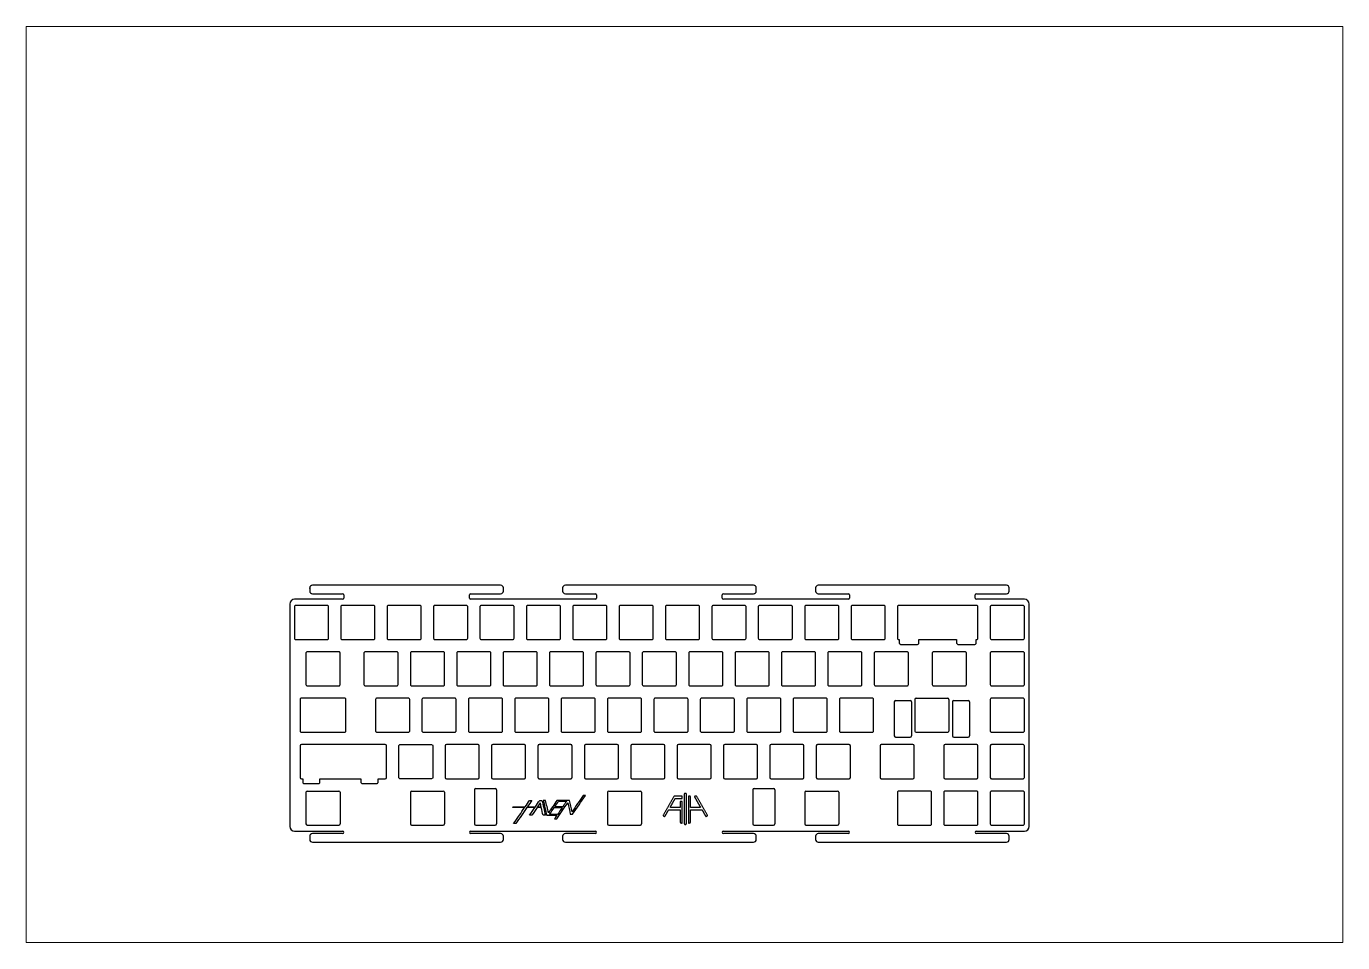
# Paper-space layout 'Layout1' of a CAD drawing. Header units: millimetres. Extents: x -25 to 410, y -9 to 294.
# The model-space entities are those that its viewports show. They can reach past a viewport. Long polylines and large blocks are cut down to what shows.
import ezdxf

# ---------------------------------------------------------------- set-up
doc = ezdxf.new("R2010")
doc.units = ezdxf.units.MM
doc.layers.add('Default', color=18, linetype='Continuous', true_color=0x000000)
doc.layers.add('Make2D$可见线$曲线', color=18, linetype='Continuous', true_color=0x000000)

msp = doc.modelspace()

# ---------------------------------------------------------------- linework, layer by layer
for p, q in [((12895.03, -691.68), (12908.03, -691.68)), ((12886.09, -693.18), (12886.09, -707.18)), ((12886.59, -692.68), (12892.59, -692.68)), ((12893.09, -693.18), (12893.09, -707.18)), ((12894.53, -692.18), (12894.53, -705.18)), ((12908.53, -692.18), (12908.53, -705.18)), ((12909.97, -693.18), (12909.97, -707.18)), ((12910.47, -692.68), (12916.47, -692.68)), ((12916.97, -693.18), (12916.97, -707.18)), ((12886.59, -707.68), (12892.59, -707.68)), ((12895.03, -705.68), (12908.03, -705.68)), ((12910.47, -707.68), (12916.47, -707.68)), ((12713.68, -729.28), (12713.68, -743.28)), ((12714.18, -728.78), (12722.18, -728.78)), ((12722.68, -729.28), (12722.68, -743.28)), ((12827.98, -729.28), (12827.98, -743.28)), ((12828.48, -728.78), (12836.48, -728.78)), ((12836.98, -729.28), (12836.98, -743.28)), ((12644.5, -730.28), (12644.5, -743.28)), ((12645, -729.78), (12658, -729.78)), ((12658.5, -730.28), (12658.5, -743.28)), ((12687.36, -730.28), (12687.36, -743.28)), ((12687.86, -729.78), (12700.86, -729.78)), ((12701.36, -730.28), (12701.36, -743.28)), ((12768.33, -730.28), (12768.33, -743.28)), ((12768.83, -729.78), (12781.83, -729.78)), ((12782.33, -730.28), (12782.33, -743.28)), ((12849.29, -730.28), (12849.29, -743.28)), ((12849.79, -729.78), (12862.79, -729.78)), ((12863.29, -730.28), (12863.29, -743.28)), ((12645, -743.78), (12658, -743.78)), ((12687.86, -743.78), (12700.86, -743.78)), ((12714.18, -743.78), (12722.18, -743.78)), ((12768.83, -743.78), (12781.83, -743.78)), ((12828.48, -743.78), (12836.48, -743.78)), ((12849.79, -743.78), (12862.79, -743.78))]:
    msp.add_line(p, q)
for centre, start, end in [((12895.03, -692.18), 90, 180), ((12908.03, -692.18), 0, 90), ((12886.59, -693.18), 90, 180), ((12892.59, -693.18), 0, 90), ((12910.47, -693.18), 90, 180), ((12916.47, -693.18), 0, 90), ((12886.59, -707.18), 180, 270), ((12892.59, -707.18), 270, 0), ((12895.03, -705.18), 180, 270), ((12908.03, -705.18), 270, 0), ((12910.47, -707.18), 180, 270), ((12916.47, -707.18), 270, 0), ((12714.18, -729.28), 90, 180), ((12722.18, -729.28), 0, 90), ((12828.48, -729.28), 90, 180), ((12836.48, -729.28), 0, 90), ((12645, -730.28), 90, 180), ((12658, -730.28), 0, 90), ((12687.86, -730.28), 90, 180), ((12700.86, -730.28), 0, 90), ((12768.83, -730.28), 90, 180), ((12781.83, -730.28), 0, 90), ((12849.79, -730.28), 90, 180), ((12862.79, -730.28), 0, 90), ((12645, -743.28), 180, 270), ((12658, -743.28), 270, 0), ((12687.86, -743.28), 180, 270), ((12700.86, -743.28), 270, 0), ((12714.18, -743.28), 180, 270), ((12722.18, -743.28), 270, 0), ((12768.83, -743.28), 180, 270), ((12781.83, -743.28), 270, 0), ((12828.48, -743.28), 180, 270), ((12836.48, -743.28), 270, 0), ((12849.79, -743.28), 180, 270), ((12862.79, -743.28), 270, 0)]:
    msp.add_arc(centre, 0.5, start, end)
at = {"layer": 'Default', "color": 0}
for p, q in [((12646.04, -646.73), (12646.04, -646.43)), ((12646.04, -646.43), (12646.04, -647.73)), ((12724.44, -645.33), (12647.14, -645.33)), ((12725.54, -646.73), (12725.54, -646.43)), ((12725.54, -647.73), (12725.54, -646.73)), ((12749.9, -646.43), (12749.9, -647.73)), ((12828.3, -645.33), (12751, -645.33)), ((12829.4, -646.73), (12829.4, -646.43)), ((12829.4, -647.73), (12829.4, -646.73)), ((12853.76, -646.43), (12853.76, -647.73)), ((12932.16, -645.33), (12854.86, -645.33)), ((12933.26, -646.73), (12933.26, -646.43)), ((12933.26, -647.73), (12933.26, -646.73)), ((12637.81, -653.08), (12637.81, -653.08)), ((12637.81, -653.08), (12637.81, -744.28)), ((12659.49, -651.08), (12639.81, -651.08)), ((12653.24, -653.58), (12640.24, -653.58)), ((12647.14, -648.83), (12656.89, -648.83)), ((12656.89, -648.83), (12659.49, -648.83)), ((12672.29, -653.58), (12659.29, -653.58)), ((12659.99, -649.33), (12659.99, -650.58)), ((12691.34, -653.58), (12678.34, -653.58)), ((12710.39, -653.58), (12697.39, -653.58)), ((12711.59, -650.58), (12711.59, -649.33)), ((12712.09, -648.83), (12714.69, -648.83)), ((12763.35, -651.08), (12712.09, -651.08)), ((12714.69, -648.83), (12724.44, -648.83)), ((12729.44, -653.58), (12716.44, -653.58)), ((12748.49, -653.58), (12735.49, -653.58)), ((12751, -648.83), (12760.75, -648.83)), ((12767.54, -653.58), (12754.54, -653.58)), ((12760.75, -648.83), (12763.35, -648.83)), ((12763.85, -649.33), (12763.85, -650.58)), ((12786.59, -653.58), (12773.59, -653.58)), ((12805.64, -653.58), (12792.64, -653.58)), ((12824.69, -653.58), (12811.69, -653.58)), ((12815.45, -650.58), (12815.45, -649.33)), ((12815.95, -648.83), (12818.55, -648.83)), ((12867.21, -651.08), (12815.95, -651.08)), ((12818.55, -648.83), (12828.3, -648.83)), ((12843.74, -653.58), (12830.74, -653.58)), ((12862.79, -653.58), (12849.79, -653.58)), ((12854.86, -648.83), (12864.61, -648.83)), ((12864.61, -648.83), (12867.21, -648.83)), ((12867.71, -649.33), (12867.71, -650.58)), ((12881.84, -653.58), (12868.84, -653.58)), ((12919.94, -653.58), (12887.89, -653.58)), ((12919.31, -650.58), (12919.31, -649.33)), ((12919.81, -648.83), (12922.41, -648.83)), ((12939.49, -651.08), (12919.81, -651.08)), ((12922.41, -648.83), (12932.16, -648.83)), ((12938.99, -653.58), (12925.99, -653.58)), ((12939.49, -651.08), (12939.49, -651.08)), ((12941.49, -744.28), (12941.49, -653.08)), ((12639.74, -654.08), (12639.74, -667.08)), ((12653.74, -667.08), (12653.74, -654.08)), ((12658.79, -654.08), (12658.79, -667.08)), ((12672.79, -667.08), (12672.79, -654.08)), ((12677.84, -654.08), (12677.84, -667.08)), ((12691.84, -667.08), (12691.84, -654.08)), ((12696.89, -654.08), (12696.89, -667.08)), ((12710.89, -667.08), (12710.89, -654.08)), ((12715.94, -654.08), (12715.94, -667.08)), ((12729.94, -667.08), (12729.94, -654.08)), ((12734.99, -654.08), (12734.99, -667.08)), ((12748.99, -667.08), (12748.99, -654.08)), ((12754.04, -654.08), (12754.04, -667.08)), ((12768.04, -667.08), (12768.04, -654.08)), ((12773.09, -654.08), (12773.09, -667.08)), ((12787.09, -667.08), (12787.09, -654.08)), ((12792.14, -654.08), (12792.14, -667.08)), ((12806.14, -667.08), (12806.14, -654.08)), ((12811.19, -654.08), (12811.19, -667.08)), ((12825.19, -667.08), (12825.19, -654.08)), ((12830.24, -654.08), (12830.24, -667.08)), ((12844.24, -667.08), (12844.24, -654.08)), ((12849.29, -654.08), (12849.29, -667.08)), ((12863.29, -667.08), (12863.29, -654.08)), ((12868.34, -654.08), (12868.34, -667.08)), ((12882.34, -667.08), (12882.34, -654.08)), ((12887.39, -654.08), (12887.39, -667.08)), ((12920.44, -667.08), (12920.44, -654.08)), ((12925.49, -654.08), (12925.49, -667.08)), ((12939.49, -667.08), (12939.49, -654.08)), ((12640.24, -667.58), (12653.24, -667.58)), ((12659.29, -667.58), (12672.29, -667.58)), ((12678.34, -667.58), (12691.34, -667.58)), ((12697.39, -667.58), (12710.39, -667.58)), ((12716.44, -667.58), (12729.44, -667.58)), ((12735.49, -667.58), (12748.49, -667.58)), ((12754.54, -667.58), (12767.54, -667.58)), ((12773.59, -667.58), (12786.59, -667.58)), ((12792.64, -667.58), (12805.64, -667.58)), ((12811.69, -667.58), (12824.69, -667.58)), ((12830.74, -667.58), (12843.74, -667.58)), ((12849.79, -667.58), (12862.79, -667.58)), ((12868.84, -667.58), (12881.84, -667.58)), ((12888.64, -669.58), (12895.64, -669.58)), ((12912.19, -669.58), (12919.19, -669.58)), ((12925.99, -667.58), (12938.99, -667.58)), ((12644.5, -673.13), (12644.5, -686.13)), ((12658, -672.63), (12645, -672.63)), ((12658.5, -686.13), (12658.5, -673.13)), ((12668.31, -673.13), (12668.31, -686.13)), ((12681.81, -672.63), (12668.81, -672.63)), ((12682.31, -686.13), (12682.31, -673.13)), ((12687.36, -673.13), (12687.36, -686.13)), ((12700.86, -672.63), (12687.86, -672.63)), ((12701.36, -686.13), (12701.36, -673.13)), ((12706.41, -673.13), (12706.41, -686.13)), ((12719.91, -672.63), (12706.91, -672.63)), ((12720.41, -686.13), (12720.41, -673.13)), ((12725.46, -673.13), (12725.46, -686.13)), ((12738.96, -672.63), (12725.96, -672.63)), ((12739.46, -686.13), (12739.46, -673.13)), ((12744.51, -673.13), (12744.51, -686.13)), ((12758.01, -672.63), (12745.01, -672.63)), ((12758.51, -686.13), (12758.51, -673.13)), ((12763.56, -673.13), (12763.56, -686.13)), ((12777.06, -672.63), (12764.06, -672.63)), ((12777.56, -686.13), (12777.56, -673.13)), ((12782.61, -673.13), (12782.61, -686.13)), ((12796.11, -672.63), (12783.11, -672.63)), ((12796.61, -686.13), (12796.61, -673.13)), ((12801.66, -673.13), (12801.66, -686.13)), ((12815.16, -672.63), (12802.16, -672.63)), ((12815.66, -686.13), (12815.66, -673.13)), ((12820.71, -673.13), (12820.71, -686.13)), ((12834.21, -672.63), (12821.21, -672.63)), ((12834.71, -686.13), (12834.71, -673.13)), ((12839.76, -673.13), (12839.76, -686.13)), ((12853.26, -672.63), (12840.26, -672.63)), ((12853.76, -686.13), (12853.76, -673.13)), ((12858.81, -673.13), (12858.81, -686.13)), ((12872.31, -672.63), (12859.31, -672.63)), ((12872.81, -686.13), (12872.81, -673.13)), ((12877.86, -673.13), (12877.86, -686.13)), ((12891.36, -672.63), (12878.36, -672.63)), ((12891.86, -686.13), (12891.86, -673.13)), ((12901.68, -673.13), (12901.68, -686.13)), ((12915.18, -672.63), (12902.18, -672.63)), ((12915.68, -686.13), (12915.68, -673.13)), ((12925.49, -673.13), (12925.49, -686.13)), ((12938.99, -672.63), (12925.99, -672.63)), ((12939.49, -686.13), (12939.49, -673.13)), ((12660.38, -691.68), (12642.62, -691.68)), ((12645, -686.63), (12658, -686.63)), ((12668.81, -686.63), (12681.81, -686.63)), ((12686.58, -691.68), (12673.58, -691.68)), ((12687.86, -686.63), (12700.86, -686.63)), ((12705.63, -691.68), (12692.63, -691.68)), ((12706.91, -686.63), (12719.91, -686.63)), ((12724.68, -691.68), (12711.68, -691.68)), ((12725.96, -686.63), (12738.96, -686.63)), ((12743.73, -691.68), (12730.73, -691.68)), ((12745.01, -686.63), (12758.01, -686.63)), ((12762.78, -691.68), (12749.78, -691.68)), ((12764.06, -686.63), (12777.06, -686.63)), ((12781.83, -691.68), (12768.83, -691.68)), ((12783.11, -686.63), (12796.11, -686.63)), ((12800.88, -691.68), (12787.88, -691.68)), ((12802.16, -686.63), (12815.16, -686.63)), ((12819.93, -691.68), (12806.93, -691.68)), ((12821.21, -686.63), (12834.21, -686.63)), ((12838.98, -691.68), (12825.98, -691.68)), ((12840.26, -686.63), (12853.26, -686.63)), ((12858.03, -691.68), (12845.03, -691.68)), ((12859.31, -686.63), (12872.31, -686.63)), ((12877.08, -691.68), (12864.08, -691.68)), ((12878.36, -686.63), (12891.36, -686.63)), ((12902.18, -686.63), (12915.18, -686.63)), ((12925.99, -686.63), (12938.99, -686.63)), ((12938.99, -691.68), (12925.99, -691.68)), ((12642.12, -692.18), (12642.12, -705.18)), ((12660.88, -705.18), (12660.88, -692.18)), ((12673.08, -692.18), (12673.08, -705.18)), ((12687.08, -705.18), (12687.08, -692.18)), ((12692.13, -692.18), (12692.13, -705.18)), ((12706.13, -705.18), (12706.13, -692.18)), ((12711.18, -692.18), (12711.18, -705.18)), ((12725.18, -705.18), (12725.18, -692.18)), ((12730.23, -692.18), (12730.23, -705.18)), ((12744.23, -705.18), (12744.23, -692.18)), ((12749.28, -692.18), (12749.28, -705.18)), ((12763.28, -705.18), (12763.28, -692.18)), ((12768.33, -692.18), (12768.33, -705.18)), ((12782.33, -705.18), (12782.33, -692.18)), ((12787.38, -692.18), (12787.38, -705.18)), ((12801.38, -705.18), (12801.38, -692.18)), ((12806.43, -692.18), (12806.43, -705.18)), ((12820.43, -705.18), (12820.43, -692.18)), ((12825.48, -692.18), (12825.48, -705.18)), ((12839.48, -705.18), (12839.48, -692.18)), ((12844.53, -692.18), (12844.53, -705.18)), ((12858.53, -705.18), (12858.53, -692.18)), ((12863.58, -692.18), (12863.58, -705.18)), ((12877.58, -705.18), (12877.58, -692.18)), ((12925.49, -692.18), (12925.49, -705.18)), ((12939.49, -705.18), (12939.49, -692.18)), ((12642.62, -705.68), (12660.38, -705.68)), ((12673.58, -705.68), (12686.58, -705.68)), ((12692.63, -705.68), (12705.63, -705.68)), ((12711.68, -705.68), (12724.68, -705.68)), ((12730.73, -705.68), (12743.73, -705.68)), ((12749.78, -705.68), (12762.78, -705.68)), ((12768.83, -705.68), (12781.83, -705.68)), ((12787.88, -705.68), (12800.88, -705.68)), ((12806.93, -705.68), (12819.93, -705.68)), ((12825.98, -705.68), (12838.98, -705.68)), ((12845.03, -705.68), (12858.03, -705.68)), ((12864.08, -705.68), (12877.08, -705.68)), ((12925.99, -705.68), (12938.99, -705.68)), ((12642.12, -711.23), (12642.12, -724.23)), ((12677.05, -710.73), (12642.62, -710.73)), ((12677.55, -724.23), (12677.55, -711.23)), ((12682.6, -724.23), (12682.6, -711.23)), ((12683.1, -710.73), (12696.1, -710.73)), ((12696.6, -711.23), (12696.6, -724.23)), ((12701.65, -711.23), (12701.65, -724.23)), ((12715.15, -710.73), (12702.15, -710.73)), ((12715.65, -724.23), (12715.65, -711.23)), ((12720.7, -711.23), (12720.7, -724.23)), ((12734.2, -710.73), (12721.2, -710.73)), ((12734.7, -724.23), (12734.7, -711.23)), ((12739.75, -711.23), (12739.75, -724.23)), ((12753.25, -710.73), (12740.25, -710.73)), ((12753.75, -724.23), (12753.75, -711.23)), ((12758.8, -711.23), (12758.8, -724.23)), ((12772.3, -710.73), (12759.3, -710.73)), ((12772.8, -724.23), (12772.8, -711.23)), ((12777.85, -711.23), (12777.85, -724.23)), ((12791.35, -710.73), (12778.35, -710.73)), ((12791.85, -724.23), (12791.85, -711.23)), ((12796.9, -711.23), (12796.9, -724.23)), ((12810.4, -710.73), (12797.4, -710.73)), ((12810.9, -724.23), (12810.9, -711.23)), ((12815.95, -711.23), (12815.95, -724.23)), ((12829.45, -710.73), (12816.45, -710.73)), ((12829.95, -724.23), (12829.95, -711.23)), ((12835, -711.23), (12835, -724.23)), ((12848.5, -710.73), (12835.5, -710.73)), ((12849, -724.23), (12849, -711.23)), ((12854.05, -711.23), (12854.05, -724.23)), ((12867.55, -710.73), (12854.55, -710.73)), ((12868.05, -724.23), (12868.05, -711.23)), ((12880.25, -711.23), (12880.25, -724.23)), ((12893.75, -710.73), (12880.75, -710.73)), ((12894.25, -724.23), (12894.25, -711.23)), ((12906.44, -711.23), (12906.44, -724.23)), ((12919.94, -710.73), (12906.94, -710.73)), ((12920.44, -724.23), (12920.44, -711.23)), ((12925.49, -711.23), (12925.49, -724.23)), ((12938.99, -710.73), (12925.99, -710.73)), ((12939.49, -724.23), (12939.49, -711.23)), ((12643.71, -726.73), (12649.71, -726.73)), ((12667.58, -726.73), (12673.58, -726.73)), ((12696.1, -724.73), (12683.1, -724.73)), ((12702.15, -724.73), (12715.15, -724.73)), ((12721.2, -724.73), (12734.2, -724.73)), ((12740.25, -724.73), (12753.25, -724.73)), ((12759.3, -724.73), (12772.3, -724.73)), ((12778.35, -724.73), (12791.35, -724.73)), ((12797.4, -724.73), (12810.4, -724.73)), ((12816.45, -724.73), (12829.45, -724.73)), ((12835.5, -724.73), (12848.5, -724.73)), ((12854.55, -724.73), (12867.55, -724.73)), ((12880.75, -724.73), (12893.75, -724.73)), ((12906.94, -724.73), (12919.94, -724.73)), ((12925.99, -724.73), (12938.99, -724.73)), ((12887.39, -730.28), (12887.39, -743.28)), ((12900.89, -729.78), (12887.89, -729.78)), ((12901.39, -743.28), (12901.39, -730.28)), ((12906.44, -730.28), (12906.44, -743.28)), ((12919.94, -729.78), (12906.94, -729.78)), ((12920.44, -743.28), (12920.44, -730.28)), ((12925.49, -730.28), (12925.49, -743.28)), ((12938.99, -729.78), (12925.99, -729.78)), ((12939.49, -743.28), (12939.49, -730.28)), ((12887.89, -743.78), (12900.89, -743.78)), ((12906.94, -743.78), (12919.94, -743.78)), ((12925.99, -743.78), (12938.99, -743.78)), ((12941.49, -744.28), (12941.49, -744.28)), ((12639.81, -746.28), (12639.81, -746.28)), ((12639.81, -746.28), (12644.69, -746.28)), ((12644.69, -746.28), (12659.49, -746.28)), ((12646.04, -748.38), (12646.04, -749.68)), ((12659.49, -747.28), (12647.14, -747.28)), ((12647.14, -750.78), (12724.44, -750.78)), ((12712.09, -746.28), (12763.35, -746.28)), ((12724.44, -747.28), (12712.09, -747.28)), ((12725.54, -749.68), (12725.54, -748.38)), ((12749.9, -748.38), (12749.9, -749.68)), ((12763.35, -747.28), (12751, -747.28)), ((12751, -750.78), (12828.3, -750.78)), ((12815.95, -746.28), (12867.21, -746.28)), ((12828.3, -747.28), (12815.95, -747.28)), ((12829.4, -749.68), (12829.4, -748.38)), ((12853.76, -748.38), (12853.76, -749.68)), ((12867.21, -747.28), (12854.86, -747.28)), ((12854.86, -750.78), (12932.16, -750.78)), ((12919.81, -746.28), (12939.49, -746.28)), ((12932.16, -747.28), (12919.81, -747.28)), ((12933.26, -749.68), (12933.26, -748.38))]:
    msp.add_line(p, q, dxfattribs=at)
for points in [[(12640.24, -653.58), (12640.24, -653.58, 0.414214), (12639.74, -654.08)], [(12653.74, -654.08), (12653.74, -654.08, 0.414214), (12653.24, -653.58)], [(12659.29, -653.58), (12659.29, -653.58, 0.414214), (12658.79, -654.08)], [(12672.79, -654.08), (12672.79, -654.08, 0.414214), (12672.29, -653.58)], [(12678.34, -653.58), (12678.34, -653.58, 0.414214), (12677.84, -654.08)], [(12691.84, -654.08), (12691.84, -654.08, 0.414214), (12691.34, -653.58)], [(12697.39, -653.58), (12697.39, -653.58, 0.414214), (12696.89, -654.08)], [(12710.89, -654.08), (12710.89, -654.08, 0.414214), (12710.39, -653.58)], [(12716.44, -653.58), (12716.44, -653.58, 0.414214), (12715.94, -654.08)], [(12729.94, -654.08), (12729.94, -654.08, 0.414214), (12729.44, -653.58)], [(12735.49, -653.58), (12735.49, -653.58, 0.414214), (12734.99, -654.08)], [(12748.99, -654.08), (12748.99, -654.08, 0.414214), (12748.49, -653.58)], [(12754.54, -653.58), (12754.54, -653.58, 0.414214), (12754.04, -654.08)], [(12768.04, -654.08), (12768.04, -654.08, 0.414214), (12767.54, -653.58)], [(12773.59, -653.58), (12773.59, -653.58, 0.414214), (12773.09, -654.08)], [(12787.09, -654.08), (12787.09, -654.08, 0.414214), (12786.59, -653.58)], [(12792.64, -653.58), (12792.64, -653.58, 0.414214), (12792.14, -654.08)], [(12806.14, -654.08), (12806.14, -654.08, 0.414214), (12805.64, -653.58)], [(12811.69, -653.58), (12811.69, -653.58, 0.414214), (12811.19, -654.08)], [(12825.19, -654.08), (12825.19, -654.08, 0.414214), (12824.69, -653.58)], [(12830.74, -653.58), (12830.74, -653.58, 0.414214), (12830.24, -654.08)], [(12844.24, -654.08), (12844.24, -654.08, 0.414214), (12843.74, -653.58)], [(12849.79, -653.58), (12849.79, -653.58, 0.414214), (12849.29, -654.08)], [(12863.29, -654.08), (12863.29, -654.08, 0.414214), (12862.79, -653.58)], [(12868.84, -653.58), (12868.84, -653.58, 0.414214), (12868.34, -654.08)], [(12882.34, -654.08), (12882.34, -654.08, 0.414214), (12881.84, -653.58)], [(12887.89, -653.58), (12887.89, -653.58, 0.414214), (12887.39, -654.08)], [(12920.44, -654.08), (12920.44, -654.08, 0.414214), (12919.94, -653.58)], [(12925.99, -653.58), (12925.99, -653.58, 0.414214), (12925.49, -654.08)], [(12939.49, -654.08), (12939.49, -654.08, 0.414214), (12938.99, -653.58)], [(12639.74, -667.08), (12639.74, -667.08, 0.414214), (12640.24, -667.58)], [(12653.24, -667.58), (12653.24, -667.58, 0.414214), (12653.74, -667.08)], [(12658.79, -667.08), (12658.79, -667.08, 0.414214), (12659.29, -667.58)], [(12672.29, -667.58), (12672.29, -667.58, 0.414214), (12672.79, -667.08)], [(12677.84, -667.08), (12677.84, -667.08, 0.414214), (12678.34, -667.58)], [(12691.34, -667.58), (12691.34, -667.58, 0.414214), (12691.84, -667.08)], [(12696.89, -667.08), (12696.89, -667.08, 0.414214), (12697.39, -667.58)], [(12710.39, -667.58), (12710.39, -667.58, 0.414214), (12710.89, -667.08)], [(12715.94, -667.08), (12715.94, -667.08, 0.414214), (12716.44, -667.58)], [(12729.44, -667.58), (12729.44, -667.58, 0.414214), (12729.94, -667.08)], [(12734.99, -667.08), (12734.99, -667.08, 0.414214), (12735.49, -667.58)], [(12748.49, -667.58), (12748.49, -667.58, 0.414214), (12748.99, -667.08)], [(12754.04, -667.08), (12754.04, -667.08, 0.414214), (12754.54, -667.58)], [(12767.54, -667.58), (12767.54, -667.58, 0.414214), (12768.04, -667.08)], [(12773.09, -667.08), (12773.09, -667.08, 0.414214), (12773.59, -667.58)], [(12786.59, -667.58), (12786.59, -667.58, 0.414214), (12787.09, -667.08)], [(12792.14, -667.08), (12792.14, -667.08, 0.414214), (12792.64, -667.58)], [(12805.64, -667.58), (12805.64, -667.58, 0.414214), (12806.14, -667.08)], [(12811.19, -667.08), (12811.19, -667.08, 0.414214), (12811.69, -667.58)], [(12824.69, -667.58), (12824.69, -667.58, 0.414214), (12825.19, -667.08)], [(12830.24, -667.08), (12830.24, -667.08, 0.414214), (12830.74, -667.58)], [(12843.74, -667.58), (12843.74, -667.58, 0.414214), (12844.24, -667.08)], [(12849.29, -667.08), (12849.29, -667.08, 0.414214), (12849.79, -667.58)], [(12862.79, -667.58), (12862.79, -667.58, 0.414214), (12863.29, -667.08)], [(12868.34, -667.08), (12868.34, -667.08, 0.414214), (12868.84, -667.58)], [(12881.84, -667.58), (12881.84, -667.58, 0.414214), (12882.34, -667.08)], [(12887.39, -667.08), (12887.39, -667.08, 0.414214), (12887.89, -667.58)], [(12888.14, -669.08), (12888.14, -669.08, 0.414214), (12888.64, -669.58)], [(12895.64, -669.58), (12895.64, -669.58, 0.414214), (12896.14, -669.08)], [(12911.69, -669.08), (12911.69, -669.08, 0.414214), (12912.19, -669.58)], [(12919.19, -669.58), (12919.19, -669.58, 0.414214), (12919.69, -669.08)], [(12919.94, -667.58), (12919.94, -667.58, 0.414214), (12920.44, -667.08)], [(12925.49, -667.08), (12925.49, -667.08, 0.414214), (12925.99, -667.58)], [(12938.99, -667.58), (12938.99, -667.58, 0.414214), (12939.49, -667.08)], [(12645, -672.63), (12645, -672.63, 0.414214), (12644.5, -673.13)], [(12658.5, -673.13), (12658.5, -673.13, 0.414214), (12658, -672.63)], [(12668.81, -672.63), (12668.81, -672.63, 0.414214), (12668.31, -673.13)], [(12682.31, -673.13), (12682.31, -673.13, 0.414214), (12681.81, -672.63)], [(12687.86, -672.63), (12687.86, -672.63, 0.414214), (12687.36, -673.13)], [(12701.36, -673.13), (12701.36, -673.13, 0.414214), (12700.86, -672.63)], [(12706.91, -672.63), (12706.91, -672.63, 0.414214), (12706.41, -673.13)], [(12720.41, -673.13), (12720.41, -673.13, 0.414214), (12719.91, -672.63)], [(12725.96, -672.63), (12725.96, -672.63, 0.414214), (12725.46, -673.13)], [(12739.46, -673.13), (12739.46, -673.13, 0.414214), (12738.96, -672.63)], [(12745.01, -672.63), (12745.01, -672.63, 0.414214), (12744.51, -673.13)], [(12758.51, -673.13), (12758.51, -673.13, 0.414214), (12758.01, -672.63)], [(12764.06, -672.63), (12764.06, -672.63, 0.414214), (12763.56, -673.13)], [(12777.56, -673.13), (12777.56, -673.13, 0.414214), (12777.06, -672.63)], [(12783.11, -672.63), (12783.11, -672.63, 0.414214), (12782.61, -673.13)], [(12796.61, -673.13), (12796.61, -673.13, 0.414214), (12796.11, -672.63)], [(12802.16, -672.63), (12802.16, -672.63, 0.414214), (12801.66, -673.13)], [(12815.66, -673.13), (12815.66, -673.13, 0.414214), (12815.16, -672.63)], [(12821.21, -672.63), (12821.21, -672.63, 0.414214), (12820.71, -673.13)], [(12834.71, -673.13), (12834.71, -673.13, 0.414214), (12834.21, -672.63)], [(12840.26, -672.63), (12840.26, -672.63, 0.414214), (12839.76, -673.13)], [(12853.76, -673.13), (12853.76, -673.13, 0.414214), (12853.26, -672.63)], [(12859.31, -672.63), (12859.31, -672.63, 0.414214), (12858.81, -673.13)], [(12872.81, -673.13), (12872.81, -673.13, 0.414214), (12872.31, -672.63)], [(12878.36, -672.63), (12878.36, -672.63, 0.414214), (12877.86, -673.13)], [(12891.86, -673.13), (12891.86, -673.13, 0.414214), (12891.36, -672.63)], [(12902.18, -672.63), (12902.18, -672.63, 0.414214), (12901.68, -673.13)], [(12915.68, -673.13), (12915.68, -673.13, 0.414214), (12915.18, -672.63)], [(12925.99, -672.63), (12925.99, -672.63, 0.414214), (12925.49, -673.13)], [(12939.49, -673.13), (12939.49, -673.13, 0.414214), (12938.99, -672.63)], [(12644.5, -686.13), (12644.5, -686.13, 0.414214), (12645, -686.63)], [(12658, -686.63), (12658, -686.63, 0.414214), (12658.5, -686.13)], [(12668.31, -686.13), (12668.31, -686.13, 0.414214), (12668.81, -686.63)], [(12681.81, -686.63), (12681.81, -686.63, 0.414214), (12682.31, -686.13)], [(12687.36, -686.13), (12687.36, -686.13, 0.414214), (12687.86, -686.63)], [(12700.86, -686.63), (12700.86, -686.63, 0.414214), (12701.36, -686.13)], [(12706.41, -686.13), (12706.41, -686.13, 0.414214), (12706.91, -686.63)], [(12719.91, -686.63), (12719.91, -686.63, 0.414214), (12720.41, -686.13)], [(12725.46, -686.13), (12725.46, -686.13, 0.414214), (12725.96, -686.63)], [(12738.96, -686.63), (12738.96, -686.63, 0.414214), (12739.46, -686.13)], [(12744.51, -686.13), (12744.51, -686.13, 0.414214), (12745.01, -686.63)], [(12758.01, -686.63), (12758.01, -686.63, 0.414214), (12758.51, -686.13)], [(12763.56, -686.13), (12763.56, -686.13, 0.414214), (12764.06, -686.63)], [(12777.06, -686.63), (12777.06, -686.63, 0.414214), (12777.56, -686.13)], [(12782.61, -686.13), (12782.61, -686.13, 0.414214), (12783.11, -686.63)], [(12796.11, -686.63), (12796.11, -686.63, 0.414214), (12796.61, -686.13)], [(12801.66, -686.13), (12801.66, -686.13, 0.414214), (12802.16, -686.63)], [(12815.16, -686.63), (12815.16, -686.63, 0.414214), (12815.66, -686.13)], [(12820.71, -686.13), (12820.71, -686.13, 0.414214), (12821.21, -686.63)], [(12834.21, -686.63), (12834.21, -686.63, 0.414214), (12834.71, -686.13)], [(12839.76, -686.13), (12839.76, -686.13, 0.414214), (12840.26, -686.63)], [(12853.26, -686.63), (12853.26, -686.63, 0.414214), (12853.76, -686.13)], [(12858.81, -686.13), (12858.81, -686.13, 0.414214), (12859.31, -686.63)], [(12872.31, -686.63), (12872.31, -686.63, 0.414214), (12872.81, -686.13)], [(12877.86, -686.13), (12877.86, -686.13, 0.414214), (12878.36, -686.63)], [(12891.36, -686.63), (12891.36, -686.63, 0.414214), (12891.86, -686.13)], [(12901.68, -686.13), (12901.68, -686.13, 0.414214), (12902.18, -686.63)], [(12915.18, -686.63), (12915.18, -686.63, 0.414214), (12915.68, -686.13)], [(12925.49, -686.13), (12925.49, -686.13, 0.414214), (12925.99, -686.63)], [(12938.99, -686.63), (12938.99, -686.63, 0.414214), (12939.49, -686.13)], [(12642.62, -691.68), (12642.62, -691.68, 0.414214), (12642.12, -692.18)], [(12660.88, -692.18), (12660.88, -692.18, 0.414214), (12660.38, -691.68)], [(12673.58, -691.68), (12673.58, -691.68, 0.414214), (12673.08, -692.18)], [(12687.08, -692.18), (12687.08, -692.18, 0.414214), (12686.58, -691.68)], [(12692.63, -691.68), (12692.63, -691.68, 0.414214), (12692.13, -692.18)], [(12706.13, -692.18), (12706.13, -692.18, 0.414214), (12705.63, -691.68)], [(12711.68, -691.68), (12711.68, -691.68, 0.414214), (12711.18, -692.18)], [(12725.18, -692.18), (12725.18, -692.18, 0.414214), (12724.68, -691.68)], [(12730.73, -691.68), (12730.73, -691.68, 0.414214), (12730.23, -692.18)], [(12744.23, -692.18), (12744.23, -692.18, 0.414214), (12743.73, -691.68)], [(12749.78, -691.68), (12749.78, -691.68, 0.414214), (12749.28, -692.18)], [(12763.28, -692.18), (12763.28, -692.18, 0.414214), (12762.78, -691.68)], [(12768.83, -691.68), (12768.83, -691.68, 0.414214), (12768.33, -692.18)], [(12782.33, -692.18), (12782.33, -692.18, 0.414214), (12781.83, -691.68)], [(12787.88, -691.68), (12787.88, -691.68, 0.414214), (12787.38, -692.18)], [(12801.38, -692.18), (12801.38, -692.18, 0.414214), (12800.88, -691.68)], [(12806.93, -691.68), (12806.93, -691.68, 0.414214), (12806.43, -692.18)], [(12820.43, -692.18), (12820.43, -692.18, 0.414214), (12819.93, -691.68)], [(12825.98, -691.68), (12825.98, -691.68, 0.414214), (12825.48, -692.18)], [(12839.48, -692.18), (12839.48, -692.18, 0.414214), (12838.98, -691.68)], [(12845.03, -691.68), (12845.03, -691.68, 0.414214), (12844.53, -692.18)], [(12858.53, -692.18), (12858.53, -692.18, 0.414214), (12858.03, -691.68)], [(12864.08, -691.68), (12864.08, -691.68, 0.414214), (12863.58, -692.18)], [(12877.58, -692.18), (12877.58, -692.18, 0.414214), (12877.08, -691.68)], [(12925.99, -691.68), (12925.99, -691.68, 0.414214), (12925.49, -692.18)], [(12939.49, -692.18), (12939.49, -692.18, 0.414214), (12938.99, -691.68)], [(12642.12, -705.18), (12642.12, -705.18, 0.414214), (12642.62, -705.68)], [(12660.38, -705.68), (12660.38, -705.68, 0.414214), (12660.88, -705.18)], [(12673.08, -705.18), (12673.08, -705.18, 0.414214), (12673.58, -705.68)], [(12686.58, -705.68), (12686.58, -705.68, 0.414214), (12687.08, -705.18)], [(12692.13, -705.18), (12692.13, -705.18, 0.414214), (12692.63, -705.68)], [(12705.63, -705.68), (12705.63, -705.68, 0.414214), (12706.13, -705.18)], [(12711.18, -705.18), (12711.18, -705.18, 0.414214), (12711.68, -705.68)], [(12724.68, -705.68), (12724.68, -705.68, 0.414214), (12725.18, -705.18)], [(12730.23, -705.18), (12730.23, -705.18, 0.414214), (12730.73, -705.68)], [(12743.73, -705.68), (12743.73, -705.68, 0.414214), (12744.23, -705.18)], [(12749.28, -705.18), (12749.28, -705.18, 0.414214), (12749.78, -705.68)], [(12762.78, -705.68), (12762.78, -705.68, 0.414214), (12763.28, -705.18)], [(12768.33, -705.18), (12768.33, -705.18, 0.414214), (12768.83, -705.68)], [(12781.83, -705.68), (12781.83, -705.68, 0.414214), (12782.33, -705.18)], [(12787.38, -705.18), (12787.38, -705.18, 0.414214), (12787.88, -705.68)], [(12800.88, -705.68), (12800.88, -705.68, 0.414214), (12801.38, -705.18)], [(12806.43, -705.18), (12806.43, -705.18, 0.414214), (12806.93, -705.68)], [(12819.93, -705.68), (12819.93, -705.68, 0.414214), (12820.43, -705.18)], [(12825.48, -705.18), (12825.48, -705.18, 0.414214), (12825.98, -705.68)], [(12838.98, -705.68), (12838.98, -705.68, 0.414214), (12839.48, -705.18)], [(12844.53, -705.18), (12844.53, -705.18, 0.414214), (12845.03, -705.68)], [(12858.03, -705.68), (12858.03, -705.68, 0.414214), (12858.53, -705.18)], [(12863.58, -705.18), (12863.58, -705.18, 0.414214), (12864.08, -705.68)], [(12877.08, -705.68), (12877.08, -705.68, 0.414214), (12877.58, -705.18)], [(12925.49, -705.18), (12925.49, -705.18, 0.414214), (12925.99, -705.68)], [(12938.99, -705.68), (12938.99, -705.68, 0.414214), (12939.49, -705.18)], [(12642.62, -710.73), (12642.62, -710.73, 0.414214), (12642.12, -711.23)], [(12677.55, -711.23), (12677.55, -711.23, 0.414214), (12677.05, -710.73)], [(12682.6, -711.23), (12682.6, -711.23, -0.414214), (12683.1, -710.73)], [(12696.1, -710.73), (12696.1, -710.73, -0.414214), (12696.6, -711.23)], [(12702.15, -710.73), (12702.15, -710.73, 0.414214), (12701.65, -711.23)], [(12715.65, -711.23), (12715.65, -711.23, 0.414214), (12715.15, -710.73)], [(12721.2, -710.73), (12721.2, -710.73, 0.414214), (12720.7, -711.23)], [(12734.7, -711.23), (12734.7, -711.23, 0.414214), (12734.2, -710.73)], [(12740.25, -710.73), (12740.25, -710.73, 0.414214), (12739.75, -711.23)], [(12753.75, -711.23), (12753.75, -711.23, 0.414214), (12753.25, -710.73)], [(12759.3, -710.73), (12759.3, -710.73, 0.414214), (12758.8, -711.23)], [(12772.8, -711.23), (12772.8, -711.23, 0.414214), (12772.3, -710.73)], [(12778.35, -710.73), (12778.35, -710.73, 0.414214), (12777.85, -711.23)], [(12791.85, -711.23), (12791.85, -711.23, 0.414214), (12791.35, -710.73)], [(12797.4, -710.73), (12797.4, -710.73, 0.414214), (12796.9, -711.23)], [(12810.9, -711.23), (12810.9, -711.23, 0.414214), (12810.4, -710.73)], [(12816.45, -710.73), (12816.45, -710.73, 0.414214), (12815.95, -711.23)], [(12829.95, -711.23), (12829.95, -711.23, 0.414214), (12829.45, -710.73)], [(12835.5, -710.73), (12835.5, -710.73, 0.414214), (12835, -711.23)], [(12849, -711.23), (12849, -711.23, 0.414214), (12848.5, -710.73)], [(12854.55, -710.73), (12854.55, -710.73, 0.414214), (12854.05, -711.23)], [(12868.05, -711.23), (12868.05, -711.23, 0.414214), (12867.55, -710.73)], [(12880.75, -710.73), (12880.75, -710.73, 0.414214), (12880.25, -711.23)], [(12894.25, -711.23), (12894.25, -711.23, 0.414214), (12893.75, -710.73)], [(12906.94, -710.73), (12906.94, -710.73, 0.414214), (12906.44, -711.23)], [(12920.44, -711.23), (12920.44, -711.23, 0.414214), (12919.94, -710.73)], [(12925.99, -710.73), (12925.99, -710.73, 0.414214), (12925.49, -711.23)], [(12939.49, -711.23), (12939.49, -711.23, 0.414214), (12938.99, -710.73)], [(12642.12, -724.23), (12642.12, -724.23, 0.414214), (12642.62, -724.73)], [(12677.05, -724.73), (12677.05, -724.73, 0.414214), (12677.55, -724.23)], [(12683.1, -724.73), (12683.1, -724.73, -0.414214), (12682.6, -724.23)], [(12696.6, -724.23), (12696.6, -724.23, -0.414214), (12696.1, -724.73)], [(12701.65, -724.23), (12701.65, -724.23, 0.414214), (12702.15, -724.73)], [(12715.15, -724.73), (12715.15, -724.73, 0.414214), (12715.65, -724.23)], [(12720.7, -724.23), (12720.7, -724.23, 0.414214), (12721.2, -724.73)], [(12734.2, -724.73), (12734.2, -724.73, 0.414214), (12734.7, -724.23)], [(12739.75, -724.23), (12739.75, -724.23, 0.414214), (12740.25, -724.73)], [(12753.25, -724.73), (12753.25, -724.73, 0.414214), (12753.75, -724.23)], [(12758.8, -724.23), (12758.8, -724.23, 0.414214), (12759.3, -724.73)], [(12772.3, -724.73), (12772.3, -724.73, 0.414214), (12772.8, -724.23)], [(12777.85, -724.23), (12777.85, -724.23, 0.414214), (12778.35, -724.73)], [(12791.35, -724.73), (12791.35, -724.73, 0.414214), (12791.85, -724.23)], [(12796.9, -724.23), (12796.9, -724.23, 0.414214), (12797.4, -724.73)], [(12810.4, -724.73), (12810.4, -724.73, 0.414214), (12810.9, -724.23)], [(12815.95, -724.23), (12815.95, -724.23, 0.414214), (12816.45, -724.73)], [(12829.45, -724.73), (12829.45, -724.73, 0.414214), (12829.95, -724.23)], [(12835, -724.23), (12835, -724.23, 0.414214), (12835.5, -724.73)], [(12848.5, -724.73), (12848.5, -724.73, 0.414214), (12849, -724.23)], [(12854.05, -724.23), (12854.05, -724.23, 0.414214), (12854.55, -724.73)], [(12867.55, -724.73), (12867.55, -724.73, 0.414214), (12868.05, -724.23)], [(12880.25, -724.23), (12880.25, -724.23, 0.414214), (12880.75, -724.73)], [(12893.75, -724.73), (12893.75, -724.73, 0.414214), (12894.25, -724.23)], [(12906.44, -724.23), (12906.44, -724.23, 0.414214), (12906.94, -724.73)], [(12919.94, -724.73), (12919.94, -724.73, 0.414214), (12920.44, -724.23)], [(12925.49, -724.23), (12925.49, -724.23, 0.414214), (12925.99, -724.73)], [(12938.99, -724.73), (12938.99, -724.73, 0.414214), (12939.49, -724.23)], [(12643.21, -726.23), (12643.21, -726.23, 0.414214), (12643.71, -726.73)], [(12649.71, -726.73), (12649.71, -726.73, 0.414214), (12650.21, -726.23)], [(12667.08, -726.23), (12667.08, -726.23, 0.414214), (12667.58, -726.73)], [(12673.58, -726.73), (12673.58, -726.73, 0.414214), (12674.08, -726.23)], [(12887.89, -729.78), (12887.89, -729.78, 0.414214), (12887.39, -730.28)], [(12901.39, -730.28), (12901.39, -730.28, 0.414214), (12900.89, -729.78)], [(12906.94, -729.78), (12906.94, -729.78, 0.414214), (12906.44, -730.28)], [(12920.44, -730.28), (12920.44, -730.28, 0.414214), (12919.94, -729.78)], [(12925.99, -729.78), (12925.99, -729.78, 0.414214), (12925.49, -730.28)], [(12939.49, -730.28), (12939.49, -730.28, 0.414214), (12938.99, -729.78)], [(12887.39, -743.28), (12887.39, -743.28, 0.414214), (12887.89, -743.78)], [(12900.89, -743.78), (12900.89, -743.78, 0.414214), (12901.39, -743.28)], [(12906.44, -743.28), (12906.44, -743.28, 0.414214), (12906.94, -743.78)], [(12919.94, -743.78), (12919.94, -743.78, 0.414214), (12920.44, -743.28)], [(12925.49, -743.28), (12925.49, -743.28, 0.414214), (12925.99, -743.78)], [(12938.99, -743.78), (12938.99, -743.78, 0.414214), (12939.49, -743.28)]]:
    msp.add_lwpolyline(points, format="xyb", dxfattribs=at)
for points in [[(12887.89, -667.58), (12888.14, -667.58), (12888.14, -669.08)], [(12896.14, -669.08), (12896.14, -667.58), (12911.69, -667.58), (12911.69, -669.08)], [(12919.69, -669.08), (12919.69, -667.58), (12919.94, -667.58)], [(12642.62, -724.73), (12643.21, -724.73), (12643.21, -726.23)], [(12650.21, -726.23), (12650.21, -724.73), (12667.08, -724.73), (12667.08, -726.23)], [(12674.08, -726.23), (12674.08, -724.73), (12677.05, -724.73)]]:
    msp.add_lwpolyline(points, dxfattribs=at)
for centre, radius, start, end in [((12647.14, -646.43), 1.1, 90, 180), ((12647.14, -647.73), 1.1, 180, 270), ((12724.44, -646.43), 1.1, 360, 90), ((12724.44, -647.73), 1.1, 270, 360), ((12751, -646.43), 1.1, 90, 180), ((12751, -647.73), 1.1, 180, 270), ((12828.3, -646.43), 1.1, 360, 90), ((12828.3, -647.73), 1.1, 270, 360), ((12854.86, -646.43), 1.1, 90, 180), ((12854.86, -647.73), 1.1, 180, 270), ((12932.16, -646.43), 1.1, 360, 90), ((12932.16, -647.73), 1.1, 270, 360), ((12639.81, -653.08), 2, 90, 180), ((12659.49, -649.33), 0.5, 0, 90), ((12659.49, -650.58), 0.5, 270, 0), ((12712.09, -649.33), 0.5, 90, 180), ((12712.09, -650.58), 0.5, 180, 270), ((12763.35, -649.33), 0.5, 0, 90), ((12763.35, -650.58), 0.5, 270, 0), ((12815.95, -649.33), 0.5, 90, 180), ((12815.95, -650.58), 0.5, 180, 270), ((12867.21, -649.33), 0.5, 0, 90), ((12867.21, -650.58), 0.5, 270, 360), ((12919.81, -649.33), 0.5, 90, 180), ((12919.81, -650.58), 0.5, 180, 270), ((12939.49, -653.08), 2, 360, 90), ((12639.81, -744.28), 2, 180, 270), ((12939.49, -744.28), 2, 270, 0), ((12647.14, -748.38), 1.1, 90, 180), ((12647.14, -749.68), 1.1, 180, 270), ((12659.49, -746.78), 0.5, 0, 90), ((12659.49, -746.78), 0.5, 270, 0), ((12712.09, -746.78), 0.5, 90, 180), ((12712.09, -746.78), 0.5, 180, 270), ((12724.44, -748.38), 1.1, 0, 90), ((12724.44, -749.68), 1.1, 270, 360), ((12751, -748.38), 1.1, 90, 180), ((12751, -749.68), 1.1, 180, 270), ((12763.35, -746.78), 0.5, 0, 90), ((12763.35, -746.78), 0.5, 270, 0), ((12815.95, -746.78), 0.5, 90, 180), ((12815.95, -746.78), 0.5, 180, 270), ((12828.3, -748.38), 1.1, 0, 90), ((12828.3, -749.68), 1.1, 270, 360), ((12854.86, -748.38), 1.1, 90, 180), ((12854.86, -749.68), 1.1, 180, 270), ((12867.21, -746.78), 0.5, 0, 90), ((12867.21, -746.78), 0.5, 270, 0), ((12919.81, -746.78), 0.5, 90, 180), ((12919.81, -746.78), 0.5, 180, 270), ((12932.16, -748.38), 1.1, 0, 90), ((12932.16, -749.68), 1.1, 270, 360)]:
    msp.add_arc(centre, radius, start, end, dxfattribs=at)
at = {"layer": 'Make2D$可见线$曲线', "color": 0, "lineweight": -3}
for points, degree in [([(12734.54, -736.22), (12735.14, -735.35), (12735.74, -734.48), (12736.34, -733.61)], 3), ([(12737.28, -733.61), (12736.68, -734.48), (12736.08, -735.35), (12735.48, -736.22)], 3), ([(12736.34, -733.61), (12736.65, -733.61), (12736.96, -733.61), (12737.28, -733.61)], 3), ([(12738.68, -736.22), (12739.27, -735.35), (12739.87, -734.48), (12740.47, -733.61)], 3), ([(12740.7, -734.64), (12740.34, -735.17), (12739.98, -735.69), (12739.62, -736.22)], 3), ([(12740.47, -733.61), (12740.78, -733.61), (12741.1, -733.61), (12741.41, -733.61)], 3), ([(12741.06, -736.22), (12740.94, -735.69), (12740.82, -735.17), (12740.7, -734.64)], 3), ([(12741.41, -733.61), (12741.87, -735.66), (12742.33, -737.7), (12742.79, -739.75)], 3), ([(12741.95, -733.61), (12742.41, -735.66), (12742.88, -737.7), (12743.34, -739.75)], 3), ([(12742.89, -733.61), (12742.58, -733.61), (12742.27, -733.61), (12741.95, -733.61)], 3), ([(12744.04, -738.72), (12743.66, -737.02), (12743.28, -735.31), (12742.89, -733.61)], 3), ([(12747.56, -733.61), (12746.39, -735.31), (12745.22, -737.02), (12744.04, -738.72)], 3), ([(12746.71, -736.22), (12747.22, -735.47), (12747.73, -734.73), (12748.25, -733.98)], 3), ([(12747.44, -741.24), (12748.96, -739.04), (12750.47, -736.84), (12751.98, -734.64)], 3), ([(12748.25, -733.98), (12749.33, -733.98), (12750.42, -733.98), (12751.5, -733.97)], 3), ([(12751.98, -734.64), (12752.34, -736.2), (12752.69, -737.76), (12753.04, -739.31)], 3), ([(12753.74, -738.28), (12753.39, -736.73), (12753.04, -735.17), (12752.69, -733.61)], 3), ([(12758.33, -731.63), (12756.8, -733.85), (12755.27, -736.07), (12753.74, -738.28)], 3), ([(12753.98, -739.31), (12755.74, -736.75), (12757.5, -734.19), (12759.27, -731.63)], 3), ([(12759.27, -731.63), (12758.95, -731.63), (12758.64, -731.63), (12758.33, -731.63)], 3), ([(12795.61, -732.03), (12793.38, -735.9), (12791.15, -739.76)], 2), ([(12794.14, -736.3), (12795.1, -734.63), (12796.07, -732.95)], 2), ([(12798.89, -731.96), (12797.31, -731.96), (12795.73, -731.96)], 2), ([(12796.19, -732.88), (12797.19, -732.88), (12798.19, -732.88)], 2), ([(12798.19, -732.88), (12798.54, -732.88), (12798.89, -732.88)], 2), ([(12798.19, -734.23), (12798.19, -735.31), (12798.19, -736.4)], 2), ([(12798.89, -734.08), (12798.6, -734.08), (12798.32, -734.08)], 2), ([(12799.02, -732.73), (12799.02, -732.42), (12799.02, -732.11)], 2), ([(12799.02, -742.83), (12799.02, -738.53), (12799.02, -734.23)], 2), ([(12799.86, -731.02), (12799.86, -737.14), (12799.86, -743.27)], 2), ([(12800.56, -730.87), (12800.28, -730.87), (12799.99, -730.87)], 2), ([(12800.69, -743.27), (12800.69, -737.14), (12800.69, -731.02)], 2), ([(12801.53, -732.11), (12801.53, -737.47), (12801.53, -742.83)], 2), ([(12802.23, -731.96), (12801.95, -731.96), (12801.66, -731.96)], 2), ([(12802.36, -736.38), (12802.36, -734.25), (12802.36, -732.11)], 2), ([(12804.04, -732.19), (12804.12, -732.32), (12804.19, -732.46)], 2), ([(12804.83, -731.96), (12804.49, -731.96), (12804.16, -731.96)], 2), ([(12804.19, -732.46), (12805.3, -734.38), (12806.42, -736.3)], 2), ([(12809.4, -739.76), (12807.17, -735.9), (12804.94, -732.03)], 2), ([(12729.27, -736.58), (12729.35, -736.46), (12729.43, -736.34), (12729.52, -736.22)], 3), ([(12735.23, -736.58), (12733.72, -738.78), (12732.21, -740.98), (12730.69, -743.18)], 3), ([(12738.43, -736.58), (12737.36, -736.58), (12736.3, -736.58), (12735.23, -736.58)], 3), ([(12735.48, -736.22), (12736.55, -736.22), (12737.61, -736.22), (12738.68, -736.22)], 3), ([(12736.24, -739.75), (12736.97, -738.69), (12737.7, -737.64), (12738.43, -736.58)], 3), ([(12737.18, -739.75), (12736.87, -739.75), (12736.56, -739.75), (12736.24, -739.75)], 3), ([(12739.37, -736.58), (12738.64, -737.64), (12737.91, -738.69), (12737.18, -739.75)], 3), ([(12741.14, -736.58), (12740.55, -736.58), (12739.96, -736.58), (12739.37, -736.58)], 3), ([(12739.62, -736.22), (12740.1, -736.22), (12740.58, -736.22), (12741.06, -736.22)], 3), ([(12741.85, -739.75), (12741.61, -738.69), (12741.38, -737.64), (12741.14, -736.58)], 3), ([(12742.79, -739.75), (12742.48, -739.75), (12742.16, -739.75), (12741.85, -739.75)], 3), ([(12743.34, -739.75), (12744.73, -739.75), (12746.13, -739.75), (12747.53, -739.75)], 3), ([(12744.53, -739.39), (12745.17, -738.45), (12745.81, -737.52), (12746.46, -736.58)], 3), ([(12747.78, -739.39), (12746.69, -739.39), (12745.61, -739.39), (12744.53, -739.39)], 3), ([(12746.46, -736.58), (12747.54, -736.58), (12748.63, -736.58), (12749.71, -736.58)], 3), ([(12747.53, -739.75), (12747.19, -740.25), (12746.84, -740.74), (12746.5, -741.24)], 3), ([(12749.96, -736.22), (12748.88, -736.22), (12747.79, -736.22), (12746.71, -736.22)], 3), ([(12749.71, -736.58), (12749.07, -737.52), (12748.42, -738.45), (12747.78, -739.39)], 3), ([(12753.04, -739.31), (12753.35, -739.31), (12753.66, -739.31), (12753.98, -739.31)], 3), ([(12791.22, -739.98), (12791.49, -740.08), (12791.77, -740.19)], 2), ([(12791.92, -740.13), (12792.68, -738.82), (12793.43, -737.52)], 2), ([(12793.55, -737.45), (12795.8, -737.45), (12798.05, -737.45)], 2), ([(12798.05, -736.53), (12796.15, -736.53), (12794.25, -736.53)], 2), ([(12798.19, -737.58), (12798.19, -740.1), (12798.19, -742.61)], 2), ([(12802.36, -742.61), (12802.36, -740.1), (12802.36, -737.6)], 2), ([(12806.3, -736.53), (12804.4, -736.53), (12802.5, -736.53)], 2), ([(12802.5, -737.45), (12804.75, -737.45), (12807, -737.45)], 2), ([(12807.12, -737.52), (12807.87, -738.82), (12808.63, -740.13)], 2), ([(12808.79, -740.19), (12809.06, -740.08), (12809.33, -739.98)], 2), ([(12730.69, -743.18), (12730.38, -743.18), (12730.07, -743.18), (12729.75, -743.18)], 3), ([(12746.5, -741.24), (12746.82, -741.24), (12747.13, -741.24), (12747.44, -741.24)], 3), ([(12798.28, -742.75), (12798.56, -742.86), (12798.84, -742.97)], 2), ([(12799.95, -743.41), (12800.09, -743.46), (12800.23, -743.52)], 2), ([(12800.32, -743.52), (12800.46, -743.46), (12800.6, -743.41)], 2), ([(12801.71, -742.97), (12801.99, -742.86), (12802.27, -742.75)], 2)]:
    msp.add_open_spline(points, degree=degree, dxfattribs=at)
for points, knots in [([(12752.69, -733.61), (12752.54, -733.61), (12752.38, -733.61), (12752.22, -733.61), (12750.83, -733.61), (12749.43, -733.61), (12748.03, -733.61), (12747.88, -733.61), (12747.72, -733.61), (12747.56, -733.61)], [-5.231394, -5.231394, -5.231394, -5.231394, -4.703947, -4.703947, -4.703947, 0, 0, 0, 0.527447, 0.527447, 0.527447, 0.527447]), ([(12751.5, -733.97), (12751.25, -734.35), (12750.99, -734.72), (12750.73, -735.1), (12750.47, -735.47), (12750.22, -735.84), (12749.96, -736.22)], [-53.891903, -53.891903, -53.891903, -53.891903, -52.356282, -52.356282, -52.356282, -50.83454, -50.83454, -50.83454, -50.83454]), ([(12734.29, -736.58), (12732.77, -736.58), (12731.26, -736.58), (12729.74, -736.58), (12729.58, -736.58), (12729.43, -736.58), (12729.27, -736.58)], [0.527447, 0.527447, 0.527447, 0.527447, 5.638599, 5.638599, 5.638599, 6.166046, 6.166046, 6.166046, 6.166046]), ([(12729.52, -736.22), (12729.67, -736.22), (12729.83, -736.22), (12729.99, -736.22), (12731.51, -736.22), (12733.02, -736.22), (12734.54, -736.22)], [0, 0, 0, 0, 0.527447, 0.527447, 0.527447, 5.638599, 5.638599, 5.638599, 5.638599]), ([(12729.75, -743.18), (12730.54, -742.04), (12731.32, -740.89), (12732.11, -739.75), (12732.84, -738.69), (12733.56, -737.64), (12734.29, -736.58)], [0, 0, 0, 0, 4.668485, 4.668485, 4.668485, 8.989229, 8.989229, 8.989229, 8.989229])]:
    msp.add_open_spline(points, degree=3, knots=knots, dxfattribs=at)
for points, weights in [([(12795.73, -731.96), (12795.65, -731.96), (12795.61, -732.03)], [1, 0.876440815607, 1]), ([(12796.07, -732.95), (12796.11, -732.88), (12796.19, -732.88)], [1, 0.876440815606, 1]), ([(12798.32, -734.08), (12798.19, -734.08), (12798.19, -734.23)], [1, 0.707106781187, 1]), ([(12799.02, -732.11), (12799.02, -731.96), (12798.89, -731.96)], [1, 0.707106781187, 1]), ([(12798.89, -732.88), (12799.02, -732.88), (12799.02, -732.73)], [1, 0.707106781187, 1]), ([(12799.02, -734.23), (12799.02, -734.08), (12798.89, -734.08)], [1, 0.707106781186, 1]), ([(12799.99, -730.87), (12799.86, -730.87), (12799.86, -731.02)], [1, 0.707106781187, 1]), ([(12800.69, -731.02), (12800.69, -730.87), (12800.56, -730.87)], [1, 0.707106781187, 1]), ([(12801.66, -731.96), (12801.53, -731.96), (12801.53, -732.11)], [1, 0.707106781187, 1]), ([(12802.36, -732.11), (12802.36, -731.96), (12802.23, -731.96)], [1, 0.707106781187, 1]), ([(12804.94, -732.03), (12804.9, -731.96), (12804.83, -731.96)], [1, 0.876440815606, 1]), ([(12791.77, -740.19), (12791.87, -740.23), (12791.92, -740.13)], [1, 0.781326415921, 1]), ([(12793.43, -737.52), (12793.47, -737.45), (12793.55, -737.45)], [1, 0.876440815606, 1]), ([(12798.19, -736.4), (12798.19, -736.53), (12798.05, -736.53)], [1, 0.707106781187, 1]), ([(12798.05, -737.45), (12798.19, -737.45), (12798.19, -737.58)], [1, 0.707106781186, 1]), ([(12802.5, -736.53), (12802.36, -736.53), (12802.36, -736.38)], [1, 0.707106781187, 1]), ([(12802.36, -737.6), (12802.36, -737.45), (12802.5, -737.45)], [1, 0.707106781187, 1]), ([(12807, -737.45), (12807.08, -737.45), (12807.12, -737.52)], [1, 0.876440815606, 1]), ([(12808.63, -740.13), (12808.68, -740.23), (12808.79, -740.19)], [1, 0.781326415921, 1]), ([(12798.19, -742.61), (12798.19, -742.72), (12798.28, -742.75)], [1, 0.817484557316, 1]), ([(12799.86, -743.27), (12799.86, -743.37), (12799.95, -743.41)], [1, 0.817484557316, 1]), ([(12800.23, -743.52), (12800.28, -743.54), (12800.32, -743.52)], [1, 0.941661307586, 1]), ([(12800.6, -743.41), (12800.69, -743.37), (12800.69, -743.27)], [1, 0.817484557316, 1]), ([(12802.27, -742.75), (12802.36, -742.72), (12802.36, -742.61)], [1, 0.817484557316, 1])]:
    msp.add_rational_spline(points, weights, degree=2, dxfattribs=at)
for points, weights, knots in [([(12804.16, -731.96), (12804.08, -731.96), (12804.04, -732.04), (12804, -732.12), (12804.04, -732.19)], [1, 0.860671134034, 1, 0.860671134034, 1], [314.3063289, 314.3063289, 314.3063289, 314.4131709, 314.4131709, 314.5200129, 314.5200129, 314.5200129]), ([(12791.15, -739.76), (12791.12, -739.82), (12791.14, -739.88), (12791.16, -739.95), (12791.22, -739.98)], [1, 0.90114444169, 1, 0.90114444169, 1], [323.4164151, 323.4164151, 323.4164151, 323.5060939, 323.5060939, 323.5957727, 323.5957727, 323.5957727]), ([(12794.25, -736.53), (12794.17, -736.53), (12794.13, -736.45), (12794.09, -736.38), (12794.14, -736.3)], [1, 0.860671134034, 1, 0.860671134034, 1], [309.0900444, 309.0900444, 309.0900444, 309.1968864, 309.1968864, 309.3037284, 309.3037284, 309.3037284]), ([(12806.42, -736.3), (12806.46, -736.38), (12806.42, -736.45), (12806.38, -736.53), (12806.3, -736.53)], [1, 0.860671134034, 1, 0.860671134034, 1], [317.7989449, 317.7989449, 317.7989449, 317.9057869, 317.9057869, 318.0126289, 318.0126289, 318.0126289]), ([(12809.33, -739.98), (12809.39, -739.95), (12809.41, -739.88), (12809.44, -739.82), (12809.4, -739.76)], [1, 0.901144441689, 1, 0.901144441689, 1], [0, 0, 0, 0.0896788, 0.0896788, 0.1793576, 0.1793576, 0.1793576]), ([(12798.84, -742.97), (12798.91, -743), (12798.97, -742.95), (12799.02, -742.91), (12799.02, -742.83)], [1, 0.887679705031, 1, 0.887679705031, 1], [0, 0, 0, 0.095703, 0.095703, 0.191406, 0.191406, 0.191406]), ([(12801.53, -742.83), (12801.53, -742.91), (12801.59, -742.95), (12801.64, -743), (12801.71, -742.97)], [1, 0.887679705031, 1, 0.887679705031, 1], [331.8132472, 331.8132472, 331.8132472, 331.9089502, 331.9089502, 332.0046532, 332.0046532, 332.0046532])]:
    msp.add_rational_spline(points, weights, degree=2, knots=knots, dxfattribs=at)

psp = doc.layouts.get("Layout1")

# ---------------------------------------------------------------- viewports
at = {"layer": 'Default'}
psp.add_viewport(center=(192.72, 142.55), size=(435.16, 302.7605), view_center_point=(12799.93, -603.98), view_height=376.0901, dxfattribs=at)

doc.saveas('drawing.dxf')
